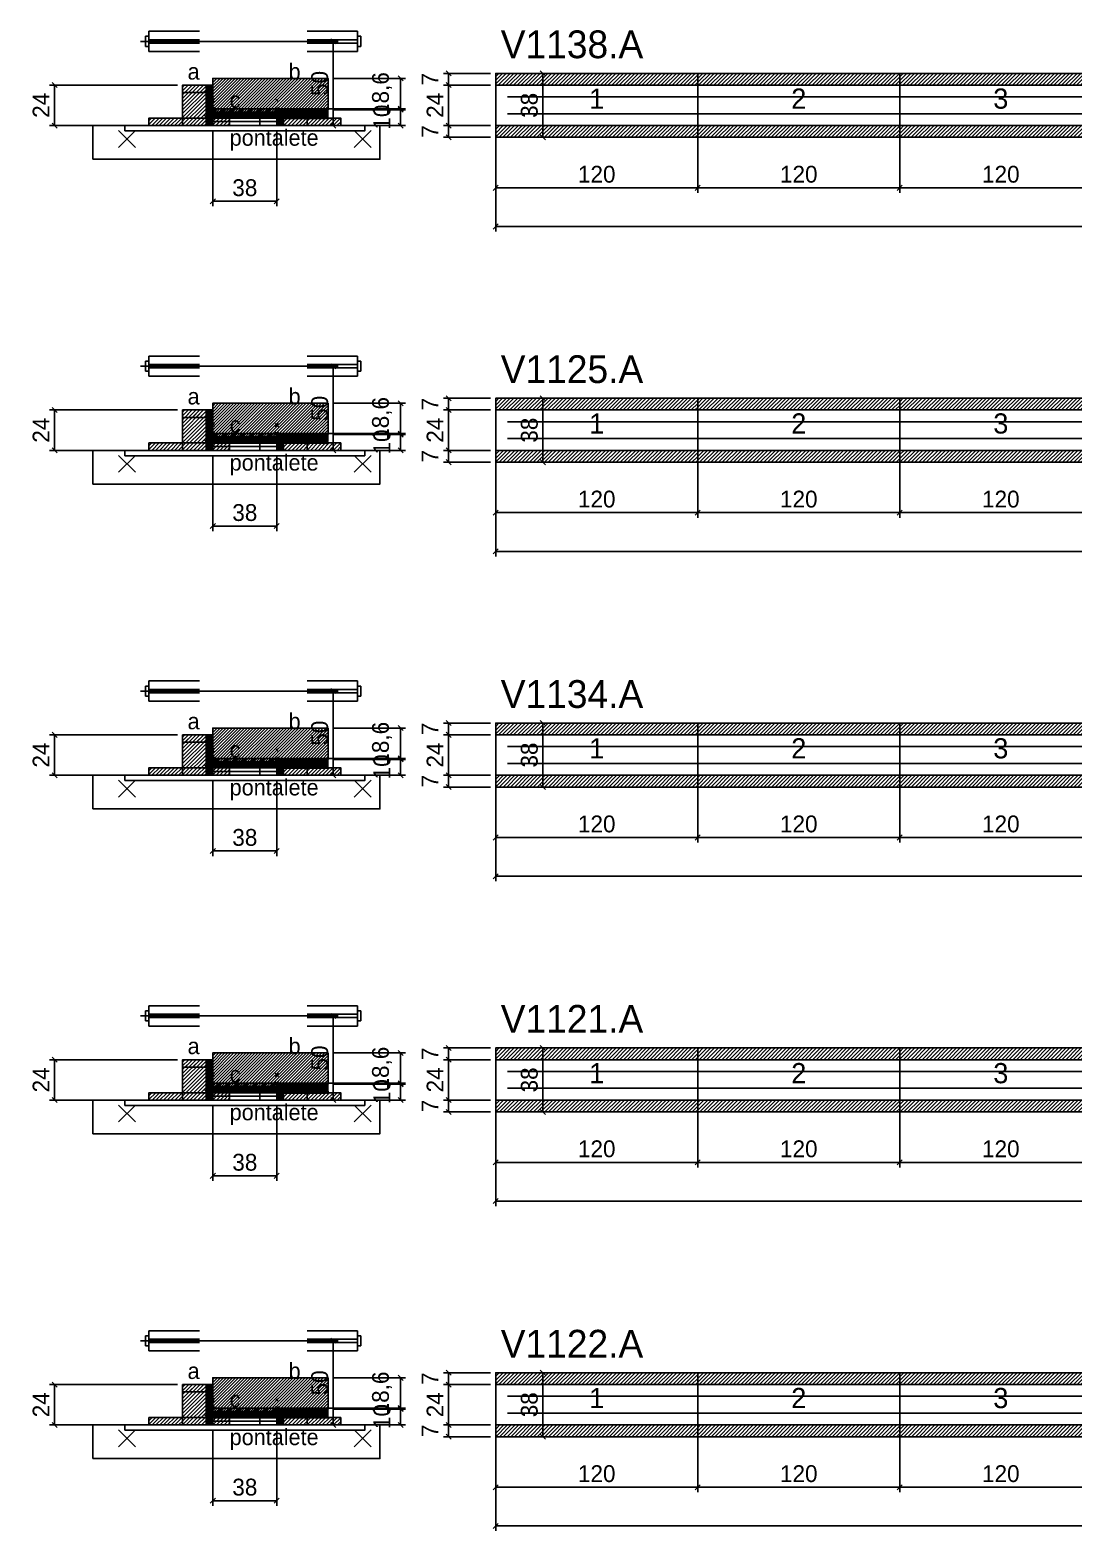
# Model space of a CAD drawing. Extents: x -10500 to 3070, y -11667 to 1250.
# Drawn here: x -69 to 551, y -2789 to -1897 of the extents above; entities that cross this region are included whole.
import ezdxf
from ezdxf.enums import TextEntityAlignment as Align

# ---------------------------------------------------------------- set-up
doc = ezdxf.new("R2010")
doc.units = 0
for name, color, linetype in [('5', 5, 'Continuous'), ('barrote', 126, 'Continuous'), ('CONCRETO', 251, 'Continuous'), ('COTA', 241, 'Continuous'), ('detalhes', 7, 'Continuous'), ('ESTRUTURACAO', 7, 'Continuous'), ('Hachura', 251, 'Continuous'), ('Madeira', 126, 'Continuous'), ('NOMENCLATURA', 7, 'Continuous'), ('Painéis', 200, 'Continuous'), ('presilha', 224, 'Continuous'), ('SARR_2.2x7', 40, 'Continuous'), ('SCO-___-LAJ', 224, 'Continuous'), ('TENSOR', 224, 'Continuous')]:
    doc.layers.add(name, color=color, linetype=linetype)
doc.dimstyles.new('PAINEL', dxfattribs={"dimtxt": 10, "dimasz": 3, "dimexe": 3, "dimexo": 3, "dimgap": 3, "dimtad": 1, "dimblk": 'OBLIQUE', "dimblk1": 'OBLIQUE', "dimcen": 2.5, "dimclrd": 4, "dimclre": 4, "dimclrt": 240, "dimazin": 3, "dimtfac": 1, "dimtmove": 0, "dimatfit": 3})

# ---------------------------------------------------------------- blocks, each defined once
blk = doc.blocks.new('PAR_ESQ')
for p, q in [((-1, -1), (1, 1)), ((-1, 1), (1, -1))]:
    blk.add_line(p, q)
blk = doc.blocks.new('PAR_FUNDO_ESQ')
for p, q in [((-1, -1), (1, 1)), ((-1, 1), (1, -1))]:
    blk.add_line(p, q)
blk = doc.blocks.new('PAR_FUNDO_DIR')
for p, q in [((-1, -1), (1, 1)), ((-1, 1), (1, -1))]:
    blk.add_line(p, q)
blk = doc.blocks.new('par_int_esq')
for p, q in [((-1, -1), (1, 1)), ((-1, 1), (1, -1))]:
    blk.add_line(p, q)
blk = doc.blocks.new('par_int_dir')
for p, q in [((-1, -1), (1, 1)), ((-1, 1), (1, -1))]:
    blk.add_line(p, q)
blk = doc.blocks.new('_OBLIQUE')
at = {"color": 0, "linetype": 'BYBLOCK'}
blk.add_line((-0.5, -0.5), (0.5, 0.5), dxfattribs=at)

msp = doc.modelspace()

# ---------------------------------------------------------------- hatches: boundary and pattern name
at = {"layer": 'COTA'}
h = msp.add_hatch(dxfattribs=at)
h.set_pattern_fill('ANSI31', scale=0.4)
h.paths.add_polyline_path([(40, -1946), (40, -1926), (108.5, -1926), (108.5, -1944.6), (78, -1944.6), (78, -1946)])
h = msp.add_hatch(dxfattribs=at)
h.set_pattern_fill('ANSI31', scale=0.5)
h.paths.add_polyline_path([(208, -1930), (328, -1930), (328, -1923), (208, -1923)])
h = msp.add_hatch(dxfattribs=at)
h.set_pattern_fill('ANSI31', scale=0.5)
h.paths.add_polyline_path([(328, -1930), (448, -1930), (448, -1923), (328, -1923)])
h = msp.add_hatch(dxfattribs=at)
h.set_pattern_fill('ANSI31', scale=0.5)
h.paths.add_polyline_path([(448, -1930), (568, -1930), (568, -1923), (448, -1923)])
h = msp.add_hatch(dxfattribs=at)
h.set_pattern_fill('ANSI31', scale=0.5)
h.paths.add_polyline_path([(208, -1961), (328, -1961), (328, -1954), (208, -1954)])
h = msp.add_hatch(dxfattribs=at)
h.set_pattern_fill('ANSI31', scale=0.5)
h.paths.add_polyline_path([(328, -1961), (448, -1961), (448, -1954), (328, -1954)])
h = msp.add_hatch(dxfattribs=at)
h.set_pattern_fill('ANSI31', scale=0.5)
h.paths.add_polyline_path([(448, -1961), (568, -1961), (568, -1954), (448, -1954)])
h = msp.add_hatch(dxfattribs=at)
h.set_pattern_fill('ANSI31', scale=0.4)
h.paths.add_polyline_path([(40, -2139), (40, -2119), (108.5, -2119), (108.5, -2137.6), (78, -2137.6), (78, -2139)])
h = msp.add_hatch(dxfattribs=at)
h.set_pattern_fill('ANSI31', scale=0.5)
h.paths.add_polyline_path([(208, -2123), (328, -2123), (328, -2116), (208, -2116)])
h = msp.add_hatch(dxfattribs=at)
h.set_pattern_fill('ANSI31', scale=0.5)
h.paths.add_polyline_path([(328, -2123), (448, -2123), (448, -2116), (328, -2116)])
h = msp.add_hatch(dxfattribs=at)
h.set_pattern_fill('ANSI31', scale=0.5)
h.paths.add_polyline_path([(448, -2123), (568, -2123), (568, -2116), (448, -2116)])
h = msp.add_hatch(dxfattribs=at)
h.set_pattern_fill('ANSI31', scale=0.5)
h.paths.add_polyline_path([(208, -2154), (328, -2154), (328, -2147), (208, -2147)])
h = msp.add_hatch(dxfattribs=at)
h.set_pattern_fill('ANSI31', scale=0.5)
h.paths.add_polyline_path([(328, -2154), (448, -2154), (448, -2147), (328, -2147)])
h = msp.add_hatch(dxfattribs=at)
h.set_pattern_fill('ANSI31', scale=0.5)
h.paths.add_polyline_path([(448, -2154), (568, -2154), (568, -2147), (448, -2147)])
h = msp.add_hatch(dxfattribs=at)
h.set_pattern_fill('ANSI31', scale=0.5)
h.paths.add_polyline_path([(208, -2316), (328, -2316), (328, -2309), (208, -2309)])
h = msp.add_hatch(dxfattribs=at)
h.set_pattern_fill('ANSI31', scale=0.5)
h.paths.add_polyline_path([(328, -2316), (448, -2316), (448, -2309), (328, -2309)])
h = msp.add_hatch(dxfattribs=at)
h.set_pattern_fill('ANSI31', scale=0.5)
h.paths.add_polyline_path([(448, -2316), (568, -2316), (568, -2309), (448, -2309)])
h = msp.add_hatch(dxfattribs=at)
h.set_pattern_fill('ANSI31', scale=0.4)
h.paths.add_polyline_path([(40, -2332), (40, -2312), (108.5, -2312), (108.5, -2330.6), (78, -2330.6), (78, -2332)])
h = msp.add_hatch(dxfattribs=at)
h.set_pattern_fill('ANSI31', scale=0.5)
h.paths.add_polyline_path([(208, -2347), (328, -2347), (328, -2340), (208, -2340)])
h = msp.add_hatch(dxfattribs=at)
h.set_pattern_fill('ANSI31', scale=0.5)
h.paths.add_polyline_path([(328, -2347), (448, -2347), (448, -2340), (328, -2340)])
h = msp.add_hatch(dxfattribs=at)
h.set_pattern_fill('ANSI31', scale=0.5)
h.paths.add_polyline_path([(448, -2347), (568, -2347), (568, -2340), (448, -2340)])
h = msp.add_hatch(dxfattribs=at)
h.set_pattern_fill('ANSI31', scale=0.4)
h.paths.add_polyline_path([(40, -2525), (40, -2505), (108.5, -2505), (108.5, -2523.6), (78, -2523.6), (78, -2525)])
h = msp.add_hatch(dxfattribs=at)
h.set_pattern_fill('ANSI31', scale=0.5)
h.paths.add_polyline_path([(208, -2509), (328, -2509), (328, -2502), (208, -2502)])
h = msp.add_hatch(dxfattribs=at)
h.set_pattern_fill('ANSI31', scale=0.5)
h.paths.add_polyline_path([(328, -2509), (448, -2509), (448, -2502), (328, -2502)])
h = msp.add_hatch(dxfattribs=at)
h.set_pattern_fill('ANSI31', scale=0.5)
h.paths.add_polyline_path([(448, -2509), (568, -2509), (568, -2502), (448, -2502)])
h = msp.add_hatch(dxfattribs=at)
h.set_pattern_fill('ANSI31', scale=0.5)
h.paths.add_polyline_path([(208, -2540), (328, -2540), (328, -2533), (208, -2533)])
h = msp.add_hatch(dxfattribs=at)
h.set_pattern_fill('ANSI31', scale=0.5)
h.paths.add_polyline_path([(328, -2540), (448, -2540), (448, -2533), (328, -2533)])
h = msp.add_hatch(dxfattribs=at)
h.set_pattern_fill('ANSI31', scale=0.5)
h.paths.add_polyline_path([(448, -2540), (568, -2540), (568, -2533), (448, -2533)])
h = msp.add_hatch(dxfattribs=at)
h.set_pattern_fill('ANSI31', scale=0.4)
h.paths.add_polyline_path([(40, -2718), (40, -2698), (108.5, -2698), (108.5, -2716.6), (78, -2716.6), (78, -2718)])
h = msp.add_hatch(dxfattribs=at)
h.set_pattern_fill('ANSI31', scale=0.5)
h.paths.add_polyline_path([(208, -2702), (328, -2702), (328, -2695), (208, -2695)])
h = msp.add_hatch(dxfattribs=at)
h.set_pattern_fill('ANSI31', scale=0.5)
h.paths.add_polyline_path([(328, -2702), (448, -2702), (448, -2695), (328, -2695)])
h = msp.add_hatch(dxfattribs=at)
h.set_pattern_fill('ANSI31', scale=0.5)
h.paths.add_polyline_path([(448, -2702), (568, -2702), (568, -2695), (448, -2695)])
h = msp.add_hatch(dxfattribs=at)
h.set_pattern_fill('ANSI31', scale=0.5)
h.paths.add_polyline_path([(208, -2733), (328, -2733), (328, -2726), (208, -2726)])
h = msp.add_hatch(dxfattribs=at)
h.set_pattern_fill('ANSI31', scale=0.5)
h.paths.add_polyline_path([(328, -2733), (448, -2733), (448, -2726), (328, -2726)])
h = msp.add_hatch(dxfattribs=at)
h.set_pattern_fill('ANSI31', scale=0.5)
h.paths.add_polyline_path([(448, -2733), (568, -2733), (568, -2726), (448, -2726)])
at = {"layer": 'Hachura'}
h = msp.add_hatch(dxfattribs=at)
h.set_pattern_fill('ANSI31', scale=0.5)
h.paths.add_polyline_path([(22, -1954), (36, -1954), (36, -1930), (22, -1930)])
h = msp.add_hatch(dxfattribs=at)
h.set_pattern_fill('ANSI31', scale=0.5)
h.paths.add_polyline_path([(22, -1934.4), (36, -1934.4), (36, -1930), (22, -1930)])
h = msp.add_hatch(dxfattribs=at)
h.set_pattern_fill('SOLID')
h.paths.add_polyline_path([(36, -1954), (40, -1954), (40, -1930), (36, -1930)])
h = msp.add_hatch(dxfattribs=at)
h.set_pattern_fill('SOLID')
h.paths.add_polyline_path([(78, -1954), (82, -1954), (82, -1944), (78, -1944)])
h = msp.add_hatch(dxfattribs=at)
h.set_pattern_fill('SOLID')
h.paths.add_polyline_path([(78, -1944), (108.5, -1944), (108.5, -1950), (78, -1950)])
h = msp.add_hatch(dxfattribs=at)
h.set_pattern_fill('ANSI31', scale=0.5)
h.paths.add_polyline_path([(82, -1954), (96, -1954), (96, -1944), (82, -1944)])
h = msp.add_hatch(dxfattribs=at)
h.set_pattern_fill('ANSI31', scale=0.5)
h.paths.add_polyline_path([(82, -1948.4), (96, -1948.4), (96, -1944), (82, -1944)])
h = msp.add_hatch(dxfattribs=at)
h.set_pattern_fill('ANSI31', scale=0.5)
h.paths.add_polyline_path([(2, -1954), (22, -1954), (22, -1949.6), (2, -1949.6)])
h = msp.add_hatch(dxfattribs=at)
h.set_pattern_fill('SOLID')
h.paths.add_polyline_path([(40, -1949.6), (78, -1949.6), (78, -1946), (40, -1946)])
h = msp.add_hatch(dxfattribs=at)
h.set_pattern_fill('ANSI31', scale=0.5)
h.paths.add_polyline_path([(40, -1954), (50, -1954), (50, -1949.6), (40, -1949.6)])
h = msp.add_hatch(dxfattribs=at)
h.set_pattern_fill('ANSI31', scale=0.5)
h.paths.add_polyline_path([(96, -1954), (116, -1954), (116, -1949.6), (96, -1949.6)])
h = msp.add_hatch(dxfattribs=at)
h.set_pattern_fill('ANSI31', scale=0.5)
h.paths.add_polyline_path([(22, -2147), (36, -2147), (36, -2123), (22, -2123)])
h = msp.add_hatch(dxfattribs=at)
h.set_pattern_fill('ANSI31', scale=0.5)
h.paths.add_polyline_path([(22, -2127.4), (36, -2127.4), (36, -2123), (22, -2123)])
h = msp.add_hatch(dxfattribs=at)
h.set_pattern_fill('SOLID')
h.paths.add_polyline_path([(36, -2147), (40, -2147), (40, -2123), (36, -2123)])
h = msp.add_hatch(dxfattribs=at)
h.set_pattern_fill('SOLID')
h.paths.add_polyline_path([(40, -2142.6), (78, -2142.6), (78, -2139), (40, -2139)])
h = msp.add_hatch(dxfattribs=at)
h.set_pattern_fill('SOLID')
h.paths.add_polyline_path([(78, -2147), (82, -2147), (82, -2137), (78, -2137)])
h = msp.add_hatch(dxfattribs=at)
h.set_pattern_fill('SOLID')
h.paths.add_polyline_path([(78, -2137), (108.5, -2137), (108.5, -2143), (78, -2143)])
h = msp.add_hatch(dxfattribs=at)
h.set_pattern_fill('ANSI31', scale=0.5)
h.paths.add_polyline_path([(82, -2147), (96, -2147), (96, -2137), (82, -2137)])
h = msp.add_hatch(dxfattribs=at)
h.set_pattern_fill('ANSI31', scale=0.5)
h.paths.add_polyline_path([(82, -2141.4), (96, -2141.4), (96, -2137), (82, -2137)])
h = msp.add_hatch(dxfattribs=at)
h.set_pattern_fill('ANSI31', scale=0.5)
h.paths.add_polyline_path([(2, -2147), (22, -2147), (22, -2142.6), (2, -2142.6)])
h = msp.add_hatch(dxfattribs=at)
h.set_pattern_fill('ANSI31', scale=0.5)
h.paths.add_polyline_path([(40, -2147), (50, -2147), (50, -2142.6), (40, -2142.6)])
h = msp.add_hatch(dxfattribs=at)
h.set_pattern_fill('ANSI31', scale=0.5)
h.paths.add_polyline_path([(96, -2147), (116, -2147), (116, -2142.6), (96, -2142.6)])
h = msp.add_hatch(dxfattribs=at)
h.set_pattern_fill('ANSI31', scale=0.5)
h.paths.add_polyline_path([(22, -2340), (36, -2340), (36, -2316), (22, -2316)])
h = msp.add_hatch(dxfattribs=at)
h.set_pattern_fill('ANSI31', scale=0.5)
h.paths.add_polyline_path([(22, -2320.4), (36, -2320.4), (36, -2316), (22, -2316)])
h = msp.add_hatch(dxfattribs=at)
h.set_pattern_fill('SOLID')
h.paths.add_polyline_path([(36, -2340), (40, -2340), (40, -2316), (36, -2316)])
h = msp.add_hatch(dxfattribs=at)
h.set_pattern_fill('ANSI31', scale=0.5)
h.paths.add_polyline_path([(2, -2340), (22, -2340), (22, -2335.6), (2, -2335.6)])
h = msp.add_hatch(dxfattribs=at)
h.set_pattern_fill('SOLID')
h.paths.add_polyline_path([(40, -2335.6), (78, -2335.6), (78, -2332), (40, -2332)])
h = msp.add_hatch(dxfattribs=at)
h.set_pattern_fill('ANSI31', scale=0.5)
h.paths.add_polyline_path([(40, -2340), (50, -2340), (50, -2335.6), (40, -2335.6)])
h = msp.add_hatch(dxfattribs=at)
h.set_pattern_fill('SOLID')
h.paths.add_polyline_path([(78, -2340), (82, -2340), (82, -2330), (78, -2330)])
h = msp.add_hatch(dxfattribs=at)
h.set_pattern_fill('SOLID')
h.paths.add_polyline_path([(78, -2330), (108.5, -2330), (108.5, -2336), (78, -2336)])
h = msp.add_hatch(dxfattribs=at)
h.set_pattern_fill('ANSI31', scale=0.5)
h.paths.add_polyline_path([(82, -2340), (96, -2340), (96, -2330), (82, -2330)])
h = msp.add_hatch(dxfattribs=at)
h.set_pattern_fill('ANSI31', scale=0.5)
h.paths.add_polyline_path([(82, -2334.4), (96, -2334.4), (96, -2330), (82, -2330)])
h = msp.add_hatch(dxfattribs=at)
h.set_pattern_fill('ANSI31', scale=0.5)
h.paths.add_polyline_path([(96, -2340), (116, -2340), (116, -2335.6), (96, -2335.6)])
h = msp.add_hatch(dxfattribs=at)
h.set_pattern_fill('ANSI31', scale=0.5)
h.paths.add_polyline_path([(22, -2533), (36, -2533), (36, -2509), (22, -2509)])
h = msp.add_hatch(dxfattribs=at)
h.set_pattern_fill('ANSI31', scale=0.5)
h.paths.add_polyline_path([(22, -2513.4), (36, -2513.4), (36, -2509), (22, -2509)])
h = msp.add_hatch(dxfattribs=at)
h.set_pattern_fill('SOLID')
h.paths.add_polyline_path([(36, -2533), (40, -2533), (40, -2509), (36, -2509)])
h = msp.add_hatch(dxfattribs=at)
h.set_pattern_fill('SOLID')
h.paths.add_polyline_path([(78, -2533), (82, -2533), (82, -2523), (78, -2523)])
h = msp.add_hatch(dxfattribs=at)
h.set_pattern_fill('SOLID')
h.paths.add_polyline_path([(78, -2523), (108.5, -2523), (108.5, -2529), (78, -2529)])
h = msp.add_hatch(dxfattribs=at)
h.set_pattern_fill('ANSI31', scale=0.5)
h.paths.add_polyline_path([(82, -2533), (96, -2533), (96, -2523), (82, -2523)])
h = msp.add_hatch(dxfattribs=at)
h.set_pattern_fill('ANSI31', scale=0.5)
h.paths.add_polyline_path([(82, -2527.4), (96, -2527.4), (96, -2523), (82, -2523)])
h = msp.add_hatch(dxfattribs=at)
h.set_pattern_fill('ANSI31', scale=0.5)
h.paths.add_polyline_path([(2, -2533), (22, -2533), (22, -2528.6), (2, -2528.6)])
h = msp.add_hatch(dxfattribs=at)
h.set_pattern_fill('SOLID')
h.paths.add_polyline_path([(40, -2528.6), (78, -2528.6), (78, -2525), (40, -2525)])
h = msp.add_hatch(dxfattribs=at)
h.set_pattern_fill('ANSI31', scale=0.5)
h.paths.add_polyline_path([(40, -2533), (50, -2533), (50, -2528.6), (40, -2528.6)])
h = msp.add_hatch(dxfattribs=at)
h.set_pattern_fill('ANSI31', scale=0.5)
h.paths.add_polyline_path([(96, -2533), (116, -2533), (116, -2528.6), (96, -2528.6)])
h = msp.add_hatch(dxfattribs=at)
h.set_pattern_fill('ANSI31', scale=0.5)
h.paths.add_polyline_path([(22, -2726), (36, -2726), (36, -2702), (22, -2702)])
h = msp.add_hatch(dxfattribs=at)
h.set_pattern_fill('ANSI31', scale=0.5)
h.paths.add_polyline_path([(22, -2706.4), (36, -2706.4), (36, -2702), (22, -2702)])
h = msp.add_hatch(dxfattribs=at)
h.set_pattern_fill('SOLID')
h.paths.add_polyline_path([(36, -2726), (40, -2726), (40, -2702), (36, -2702)])
h = msp.add_hatch(dxfattribs=at)
h.set_pattern_fill('SOLID')
h.paths.add_polyline_path([(40, -2721.6), (78, -2721.6), (78, -2718), (40, -2718)])
h = msp.add_hatch(dxfattribs=at)
h.set_pattern_fill('SOLID')
h.paths.add_polyline_path([(78, -2726), (82, -2726), (82, -2716), (78, -2716)])
h = msp.add_hatch(dxfattribs=at)
h.set_pattern_fill('SOLID')
h.paths.add_polyline_path([(78, -2716), (108.5, -2716), (108.5, -2722), (78, -2722)])
h = msp.add_hatch(dxfattribs=at)
h.set_pattern_fill('ANSI31', scale=0.5)
h.paths.add_polyline_path([(82, -2726), (96, -2726), (96, -2716), (82, -2716)])
h = msp.add_hatch(dxfattribs=at)
h.set_pattern_fill('ANSI31', scale=0.5)
h.paths.add_polyline_path([(82, -2720.4), (96, -2720.4), (96, -2716), (82, -2716)])
h = msp.add_hatch(dxfattribs=at)
h.set_pattern_fill('ANSI31', scale=0.5)
h.paths.add_polyline_path([(2, -2726), (22, -2726), (22, -2721.6), (2, -2721.6)])
h = msp.add_hatch(dxfattribs=at)
h.set_pattern_fill('ANSI31', scale=0.5)
h.paths.add_polyline_path([(40, -2726), (50, -2726), (50, -2721.6), (40, -2721.6)])
h = msp.add_hatch(dxfattribs=at)
h.set_pattern_fill('ANSI31', scale=0.5)
h.paths.add_polyline_path([(96, -2726), (116, -2726), (116, -2721.6), (96, -2721.6)])
at = {"layer": 'HACHURACONCRETO'}
h = msp.add_hatch(dxfattribs=at)
h.set_pattern_fill('ANSI31', scale=0.3)
h.paths.add_polyline_path([(40, -1949.6), (78, -1949.6), (78, -1944), (40, -1944)])
h = msp.add_hatch(dxfattribs=at)
h.set_pattern_fill('ANSI31', scale=0.3)
h.paths.add_polyline_path([(40, -2142.6), (78, -2142.6), (78, -2137), (40, -2137)])
h = msp.add_hatch(dxfattribs=at)
h.set_pattern_fill('ANSI31', scale=0.3)
h.paths.add_polyline_path([(40, -2335.6), (78, -2335.6), (78, -2330), (40, -2330)])
h = msp.add_hatch(dxfattribs=at)
h.set_pattern_fill('ANSI31', scale=0.3)
h.paths.add_polyline_path([(40, -2528.6), (78, -2528.6), (78, -2523), (40, -2523)])
h = msp.add_hatch(dxfattribs=at)
h.set_pattern_fill('ANSI31', scale=0.3)
h.paths.add_polyline_path([(40, -2721.6), (78, -2721.6), (78, -2716), (40, -2716)])

# ---------------------------------------------------------------- linework, layer by layer
for p, q in [((2, -1898), (32, -1898)), ((2, -1898), (2, -1910)), ((96, -1898), (126, -1898)), ((126, -1898), (126, -1910)), ((0, -1901), (0, -1907)), ((2, -1901), (0, -1901)), ((2, -1907), (0, -1907)), ((2, -1903), (32, -1903)), ((2, -1905), (32, -1905)), ((96, -1903), (126, -1903)), ((96, -1905), (126, -1905)), ((126, -1901), (128, -1901)), ((126, -1907), (128, -1907)), ((128, -1901), (128, -1907)), ((2, -1910), (32, -1910)), ((96, -1910), (126, -1910)), ((0, -2094), (0, -2100)), ((2, -2094), (0, -2094)), ((2, -2091), (32, -2091)), ((2, -2091), (2, -2103)), ((96, -2091), (126, -2091)), ((126, -2091), (126, -2103)), ((126, -2094), (128, -2094)), ((128, -2094), (128, -2100)), ((2, -2100), (0, -2100)), ((2, -2096), (32, -2096)), ((2, -2098), (32, -2098)), ((2, -2103), (32, -2103)), ((96, -2096), (126, -2096)), ((96, -2098), (126, -2098)), ((96, -2103), (126, -2103)), ((126, -2100), (128, -2100)), ((0, -2287), (0, -2293)), ((2, -2287), (0, -2287)), ((2, -2284), (32, -2284)), ((2, -2284), (2, -2296)), ((2, -2289), (32, -2289)), ((2, -2291), (32, -2291)), ((96, -2284), (126, -2284)), ((96, -2289), (126, -2289)), ((96, -2291), (126, -2291)), ((126, -2284), (126, -2296)), ((126, -2287), (128, -2287)), ((128, -2287), (128, -2293)), ((2, -2293), (0, -2293)), ((2, -2296), (32, -2296)), ((96, -2296), (126, -2296)), ((126, -2293), (128, -2293)), ((2, -2477), (32, -2477)), ((2, -2477), (2, -2489)), ((96, -2477), (126, -2477)), ((126, -2477), (126, -2489)), ((0, -2480), (0, -2486)), ((2, -2480), (0, -2480)), ((2, -2486), (0, -2486)), ((2, -2482), (32, -2482)), ((2, -2484), (32, -2484)), ((96, -2482), (126, -2482)), ((96, -2484), (126, -2484)), ((126, -2480), (128, -2480)), ((126, -2486), (128, -2486)), ((128, -2480), (128, -2486)), ((2, -2489), (32, -2489)), ((96, -2489), (126, -2489)), ((0, -2673), (0, -2679)), ((2, -2673), (0, -2673)), ((2, -2670), (32, -2670)), ((2, -2670), (2, -2682)), ((2, -2675), (32, -2675)), ((96, -2670), (126, -2670)), ((96, -2675), (126, -2675)), ((126, -2670), (126, -2682)), ((126, -2673), (128, -2673)), ((128, -2673), (128, -2679)), ((2, -2679), (0, -2679)), ((2, -2677), (32, -2677)), ((2, -2682), (32, -2682)), ((96, -2677), (126, -2677)), ((96, -2682), (126, -2682)), ((126, -2679), (128, -2679))]:
    msp.add_line(p, q)
at = {"layer": 'BARRA_ANCORAGEM'}
for p, q in [((40, -1946.3), (78, -1946.3)), ((40, -1948.3), (40, -1946.3)), ((40, -1948.3), (78, -1948.3)), ((40, -1949.7), (78, -1949.7)), ((40, -1951.7), (40, -1949.7)), ((40, -1951.7), (78, -1951.7)), ((78, -1948.3), (78, -1946.3)), ((78, -1951.7), (78, -1949.7)), ((40, -2139.3), (78, -2139.3)), ((40, -2141.3), (40, -2139.3)), ((78, -2141.3), (78, -2139.3)), ((40, -2141.3), (78, -2141.3)), ((40, -2142.7), (78, -2142.7)), ((40, -2144.7), (40, -2142.7)), ((40, -2144.7), (78, -2144.7)), ((78, -2144.7), (78, -2142.7)), ((40, -2332.3), (78, -2332.3)), ((40, -2334.3), (40, -2332.3)), ((40, -2334.3), (78, -2334.3)), ((40, -2335.7), (78, -2335.7)), ((40, -2337.7), (40, -2335.7)), ((78, -2334.3), (78, -2332.3)), ((78, -2337.7), (78, -2335.7)), ((40, -2337.7), (78, -2337.7)), ((40, -2525.3), (78, -2525.3)), ((40, -2527.3), (40, -2525.3)), ((40, -2527.3), (78, -2527.3)), ((40, -2528.7), (78, -2528.7)), ((40, -2530.7), (40, -2528.7)), ((40, -2530.7), (78, -2530.7)), ((78, -2527.3), (78, -2525.3)), ((78, -2530.7), (78, -2528.7)), ((40, -2718.3), (78, -2718.3)), ((40, -2720.3), (40, -2718.3)), ((78, -2720.3), (78, -2718.3)), ((40, -2720.3), (78, -2720.3)), ((40, -2721.7), (78, -2721.7)), ((40, -2723.7), (40, -2721.7)), ((40, -2723.7), (78, -2723.7)), ((78, -2723.7), (78, -2721.7))]:
    msp.add_line(p, q, dxfattribs=at)
at = {"layer": 'barrote'}
for points in [[(-31.25, -1974), (139.25, -1974), (139.25, -1954), (-31.25, -1954)], [(-31.25, -2167), (139.25, -2167), (139.25, -2147), (-31.25, -2147)], [(-31.25, -2360), (139.25, -2360), (139.25, -2340), (-31.25, -2340)], [(-31.25, -2553), (139.25, -2553), (139.25, -2533), (-31.25, -2533)], [(-31.25, -2746), (139.25, -2746), (139.25, -2726), (-31.25, -2726)]]:
    msp.add_lwpolyline(points, close=True, dxfattribs=at)
at = {"layer": 'CONCRETO'}
for points in [[(40, -1946), (40, -1926), (108.5, -1926), (108.5, -1944.6), (78, -1944.6), (78, -1946)], [(40, -2139), (40, -2119), (108.5, -2119), (108.5, -2137.6), (78, -2137.6), (78, -2139)], [(40, -2332), (40, -2312), (108.5, -2312), (108.5, -2330.6), (78, -2330.6), (78, -2332)], [(40, -2525), (40, -2505), (108.5, -2505), (108.5, -2523.6), (78, -2523.6), (78, -2525)], [(40, -2718), (40, -2698), (108.5, -2698), (108.5, -2716.6), (78, -2716.6), (78, -2718)]]:
    msp.add_lwpolyline(points, close=True, dxfattribs=at)
at = {"layer": 'HACHURACONCRETO'}
for points in [[(40, -1949.6), (78, -1949.6), (78, -1944), (40, -1944)], [(40, -2142.6), (78, -2142.6), (78, -2137), (40, -2137)], [(40, -2335.6), (78, -2335.6), (78, -2330), (40, -2330)], [(40, -2528.6), (78, -2528.6), (78, -2523), (40, -2523)], [(40, -2721.6), (78, -2721.6), (78, -2716), (40, -2716)]]:
    msp.add_lwpolyline(points, close=True, dxfattribs=at)
at = {"layer": 'Madeira'}
for points in [[(22, -1954), (36, -1954), (36, -1930), (22, -1930)], [(22, -1934.4), (36, -1934.4), (36, -1930), (22, -1930)], [(82, -1954), (96, -1954), (96, -1944), (82, -1944)], [(82, -1948.4), (96, -1948.4), (96, -1944), (82, -1944)], [(2, -1954), (22, -1954), (22, -1949.6), (2, -1949.6)], [(22, -1954), (36, -1954), (36, -1949.6), (22, -1949.6)], [(40, -1954), (50, -1954), (50, -1949.6), (40, -1949.6)], [(68, -1954), (78, -1954), (78, -1949.6), (68, -1949.6)], [(96, -1954), (116, -1954), (116, -1949.6), (96, -1949.6)], [(22, -2147), (36, -2147), (36, -2123), (22, -2123)], [(22, -2127.4), (36, -2127.4), (36, -2123), (22, -2123)], [(82, -2147), (96, -2147), (96, -2137), (82, -2137)], [(82, -2141.4), (96, -2141.4), (96, -2137), (82, -2137)], [(2, -2147), (22, -2147), (22, -2142.6), (2, -2142.6)], [(22, -2147), (36, -2147), (36, -2142.6), (22, -2142.6)], [(40, -2147), (50, -2147), (50, -2142.6), (40, -2142.6)], [(68, -2147), (78, -2147), (78, -2142.6), (68, -2142.6)], [(96, -2147), (116, -2147), (116, -2142.6), (96, -2142.6)], [(22, -2340), (36, -2340), (36, -2316), (22, -2316)], [(22, -2320.4), (36, -2320.4), (36, -2316), (22, -2316)], [(2, -2340), (22, -2340), (22, -2335.6), (2, -2335.6)], [(22, -2340), (36, -2340), (36, -2335.6), (22, -2335.6)], [(40, -2340), (50, -2340), (50, -2335.6), (40, -2335.6)], [(68, -2340), (78, -2340), (78, -2335.6), (68, -2335.6)], [(82, -2340), (96, -2340), (96, -2330), (82, -2330)], [(82, -2334.4), (96, -2334.4), (96, -2330), (82, -2330)], [(96, -2340), (116, -2340), (116, -2335.6), (96, -2335.6)], [(22, -2533), (36, -2533), (36, -2509), (22, -2509)], [(22, -2513.4), (36, -2513.4), (36, -2509), (22, -2509)], [(82, -2533), (96, -2533), (96, -2523), (82, -2523)], [(82, -2527.4), (96, -2527.4), (96, -2523), (82, -2523)], [(2, -2533), (22, -2533), (22, -2528.6), (2, -2528.6)], [(22, -2533), (36, -2533), (36, -2528.6), (22, -2528.6)], [(40, -2533), (50, -2533), (50, -2528.6), (40, -2528.6)], [(68, -2533), (78, -2533), (78, -2528.6), (68, -2528.6)], [(96, -2533), (116, -2533), (116, -2528.6), (96, -2528.6)], [(22, -2726), (36, -2726), (36, -2702), (22, -2702)], [(22, -2706.4), (36, -2706.4), (36, -2702), (22, -2702)], [(82, -2726), (96, -2726), (96, -2716), (82, -2716)], [(82, -2720.4), (96, -2720.4), (96, -2716), (82, -2716)], [(2, -2726), (22, -2726), (22, -2721.6), (2, -2721.6)], [(22, -2726), (36, -2726), (36, -2721.6), (22, -2721.6)], [(40, -2726), (50, -2726), (50, -2721.6), (40, -2721.6)], [(68, -2726), (78, -2726), (78, -2721.6), (68, -2721.6)], [(96, -2726), (116, -2726), (116, -2721.6), (96, -2721.6)]]:
    msp.add_lwpolyline(points, close=True, dxfattribs=at)
at = {"layer": 'Painéis'}
for p, q in [((208, -1930), (328, -1930)), ((208, -1954), (208, -1930)), ((328, -1954), (328, -1930)), ((328, -1954), (328, -1930)), ((328, -1930), (448, -1930)), ((328, -1954), (328, -1930)), ((448, -1954), (448, -1930)), ((448, -1954), (448, -1930)), ((448, -1930), (568, -1930)), ((448, -1954), (448, -1930)), ((208, -1954), (328, -1954)), ((328, -1954), (448, -1954)), ((448, -1954), (568, -1954)), ((208, -2123), (328, -2123)), ((208, -2147), (208, -2123)), ((328, -2147), (328, -2123)), ((328, -2147), (328, -2123)), ((328, -2123), (448, -2123)), ((328, -2147), (328, -2123)), ((448, -2147), (448, -2123)), ((448, -2147), (448, -2123)), ((448, -2123), (568, -2123)), ((448, -2147), (448, -2123)), ((208, -2147), (328, -2147)), ((328, -2147), (448, -2147)), ((448, -2147), (568, -2147)), ((208, -2316), (328, -2316)), ((208, -2340), (208, -2316)), ((328, -2340), (328, -2316)), ((328, -2340), (328, -2316)), ((328, -2316), (448, -2316)), ((328, -2340), (328, -2316)), ((448, -2340), (448, -2316)), ((448, -2340), (448, -2316)), ((448, -2316), (568, -2316)), ((448, -2340), (448, -2316)), ((208, -2340), (328, -2340)), ((328, -2340), (448, -2340)), ((448, -2340), (568, -2340)), ((208, -2509), (328, -2509)), ((208, -2533), (208, -2509)), ((328, -2533), (328, -2509)), ((328, -2533), (328, -2509)), ((328, -2509), (448, -2509)), ((328, -2533), (328, -2509)), ((448, -2533), (448, -2509)), ((448, -2533), (448, -2509)), ((448, -2509), (568, -2509)), ((448, -2533), (448, -2509)), ((208, -2533), (328, -2533)), ((328, -2533), (448, -2533)), ((448, -2533), (568, -2533)), ((208, -2702), (328, -2702)), ((208, -2726), (208, -2702)), ((328, -2726), (328, -2702)), ((328, -2726), (328, -2702)), ((328, -2702), (448, -2702)), ((328, -2726), (328, -2702)), ((448, -2726), (448, -2702)), ((448, -2726), (448, -2702)), ((448, -2702), (568, -2702)), ((448, -2726), (448, -2702)), ((208, -2726), (328, -2726)), ((328, -2726), (448, -2726)), ((448, -2726), (568, -2726))]:
    msp.add_line(p, q, dxfattribs=at)
for points in [[(36, -1954), (40, -1954), (40, -1930), (36, -1930)], [(78, -1954), (82, -1954), (82, -1944), (78, -1944)], [(78, -1944), (108.5, -1944), (108.5, -1944.6), (78, -1944.6)], [(40, -1949.6), (78, -1949.6), (78, -1946), (40, -1946)], [(36, -2147), (40, -2147), (40, -2123), (36, -2123)], [(40, -2142.6), (78, -2142.6), (78, -2139), (40, -2139)], [(78, -2147), (82, -2147), (82, -2137), (78, -2137)], [(78, -2137), (108.5, -2137), (108.5, -2137.6), (78, -2137.6)], [(36, -2340), (40, -2340), (40, -2316), (36, -2316)], [(40, -2335.6), (78, -2335.6), (78, -2332), (40, -2332)], [(78, -2340), (82, -2340), (82, -2330), (78, -2330)], [(78, -2330), (108.5, -2330), (108.5, -2330.6), (78, -2330.6)], [(36, -2533), (40, -2533), (40, -2509), (36, -2509)], [(78, -2533), (82, -2533), (82, -2523), (78, -2523)], [(78, -2523), (108.5, -2523), (108.5, -2523.6), (78, -2523.6)], [(40, -2528.6), (78, -2528.6), (78, -2525), (40, -2525)], [(36, -2726), (40, -2726), (40, -2702), (36, -2702)], [(40, -2721.6), (78, -2721.6), (78, -2718), (40, -2718)], [(78, -2726), (82, -2726), (82, -2716), (78, -2716)], [(78, -2716), (108.5, -2716), (108.5, -2716.6), (78, -2716.6)]]:
    msp.add_lwpolyline(points, close=True, dxfattribs=at)
at = {"layer": 'presilha'}
for p, q in [((-16, -1967), (-6, -1957)), ((-16, -1957), (-6, -1967)), ((124, -1967), (134, -1957)), ((124, -1957), (134, -1967)), ((-16, -2160), (-6, -2150)), ((-16, -2150), (-6, -2160)), ((124, -2160), (134, -2150)), ((124, -2150), (134, -2160)), ((-16, -2353), (-6, -2343)), ((-16, -2343), (-6, -2353)), ((124, -2353), (134, -2343)), ((124, -2343), (134, -2353)), ((-16, -2546), (-6, -2536)), ((-16, -2536), (-6, -2546)), ((124, -2546), (134, -2536)), ((124, -2536), (134, -2546)), ((-16, -2739), (-6, -2729)), ((-16, -2729), (-6, -2739)), ((124, -2739), (134, -2729)), ((124, -2729), (134, -2739))]:
    msp.add_line(p, q, dxfattribs=at)
at = {"layer": 'SARR_2.2x7'}
for points in [[(215, -1937), (328, -1937)], [(215, -1937), (328, -1937)], [(328, -1937), (448, -1937)], [(328, -1937), (448, -1937)], [(448, -1937), (568, -1937)], [(448, -1937), (568, -1937)], [(215, -1947), (328, -1947)], [(215, -1947), (328, -1947)], [(328, -1947), (448, -1947)], [(328, -1947), (448, -1947)], [(448, -1947), (568, -1947)], [(448, -1947), (568, -1947)], [(215, -2130), (328, -2130)], [(215, -2130), (328, -2130)], [(328, -2130), (448, -2130)], [(328, -2130), (448, -2130)], [(448, -2130), (568, -2130)], [(448, -2130), (568, -2130)], [(215, -2140), (328, -2140)], [(215, -2140), (328, -2140)], [(328, -2140), (448, -2140)], [(328, -2140), (448, -2140)], [(448, -2140), (568, -2140)], [(448, -2140), (568, -2140)], [(215, -2323), (328, -2323)], [(215, -2323), (328, -2323)], [(328, -2323), (448, -2323)], [(328, -2323), (448, -2323)], [(448, -2323), (568, -2323)], [(448, -2323), (568, -2323)], [(215, -2333), (328, -2333)], [(215, -2333), (328, -2333)], [(328, -2333), (448, -2333)], [(328, -2333), (448, -2333)], [(448, -2333), (568, -2333)], [(448, -2333), (568, -2333)], [(215, -2516), (328, -2516)], [(215, -2516), (328, -2516)], [(328, -2516), (448, -2516)], [(328, -2516), (448, -2516)], [(448, -2516), (568, -2516)], [(448, -2516), (568, -2516)], [(215, -2526), (328, -2526)], [(215, -2526), (328, -2526)], [(328, -2526), (448, -2526)], [(328, -2526), (448, -2526)], [(448, -2526), (568, -2526)], [(448, -2526), (568, -2526)], [(215, -2709), (328, -2709)], [(215, -2709), (328, -2709)], [(328, -2709), (448, -2709)], [(328, -2709), (448, -2709)], [(448, -2709), (568, -2709)], [(448, -2709), (568, -2709)], [(215, -2719), (328, -2719)], [(215, -2719), (328, -2719)], [(328, -2719), (448, -2719)], [(328, -2719), (448, -2719)], [(448, -2719), (568, -2719)], [(448, -2719), (568, -2719)]]:
    msp.add_lwpolyline(points, dxfattribs=at)
at = {"layer": 'SARRAFO_2_2X7'}
for p, q in [((36, -1939.2), (36, -1934.8)), ((36, -1934.8), (40, -1934.8)), ((40, -1939.2), (40, -1934.8)), ((36, -1939.2), (40, -1939.2)), ((36, -1949.2), (36, -1944.8)), ((36, -1944.8), (40, -1944.8)), ((36, -1949.2), (40, -1949.2)), ((40, -1949.2), (40, -1944.8)), ((78, -1951.2), (78, -1946.8)), ((78, -1946.8), (82, -1946.8)), ((78, -1951.2), (82, -1951.2)), ((82, -1951.2), (82, -1946.8)), ((36, -2132.2), (36, -2127.8)), ((36, -2127.8), (40, -2127.8)), ((40, -2132.2), (40, -2127.8)), ((36, -2132.2), (40, -2132.2)), ((36, -2142.2), (36, -2137.8)), ((36, -2137.8), (40, -2137.8)), ((40, -2142.2), (40, -2137.8)), ((78, -2144.2), (78, -2139.8)), ((78, -2139.8), (82, -2139.8)), ((82, -2144.2), (82, -2139.8)), ((36, -2142.2), (40, -2142.2)), ((78, -2144.2), (82, -2144.2)), ((36, -2325.2), (36, -2320.8)), ((36, -2320.8), (40, -2320.8)), ((36, -2325.2), (40, -2325.2)), ((40, -2325.2), (40, -2320.8)), ((36, -2335.2), (36, -2330.8)), ((36, -2330.8), (40, -2330.8)), ((36, -2335.2), (40, -2335.2)), ((40, -2335.2), (40, -2330.8)), ((78, -2337.2), (78, -2332.8)), ((78, -2332.8), (82, -2332.8)), ((82, -2337.2), (82, -2332.8)), ((78, -2337.2), (82, -2337.2)), ((36, -2518.2), (36, -2513.8)), ((36, -2513.8), (40, -2513.8)), ((40, -2518.2), (40, -2513.8)), ((36, -2518.2), (40, -2518.2)), ((36, -2528.2), (36, -2523.8)), ((36, -2523.8), (40, -2523.8)), ((36, -2528.2), (40, -2528.2)), ((40, -2528.2), (40, -2523.8)), ((78, -2530.2), (78, -2525.8)), ((78, -2525.8), (82, -2525.8)), ((78, -2530.2), (82, -2530.2)), ((82, -2530.2), (82, -2525.8)), ((36, -2711.2), (36, -2706.8)), ((36, -2706.8), (40, -2706.8)), ((40, -2711.2), (40, -2706.8)), ((36, -2711.2), (40, -2711.2)), ((36, -2721.2), (36, -2716.8)), ((36, -2716.8), (40, -2716.8)), ((40, -2721.2), (40, -2716.8)), ((78, -2723.2), (78, -2718.8)), ((78, -2718.8), (82, -2718.8)), ((82, -2723.2), (82, -2718.8)), ((36, -2721.2), (40, -2721.2)), ((78, -2723.2), (82, -2723.2))]:
    msp.add_line(p, q, dxfattribs=at)
at = {"layer": 'SCO-___-LAJ'}
for points in [[(208, -1930), (328, -1930), (328, -1923), (208, -1923)], [(328, -1930), (448, -1930), (448, -1923), (328, -1923)], [(448, -1930), (568, -1930), (568, -1923), (448, -1923)], [(-12.25, -1957.2), (130.25, -1957.2), (130.25, -1954), (-12.25, -1954)], [(208, -1961), (328, -1961), (328, -1954), (208, -1954)], [(328, -1961), (448, -1961), (448, -1954), (328, -1954)], [(448, -1961), (568, -1961), (568, -1954), (448, -1954)], [(208, -2123), (328, -2123), (328, -2116), (208, -2116)], [(328, -2123), (448, -2123), (448, -2116), (328, -2116)], [(448, -2123), (568, -2123), (568, -2116), (448, -2116)], [(-12.25, -2150.2), (130.25, -2150.2), (130.25, -2147), (-12.25, -2147)], [(208, -2154), (328, -2154), (328, -2147), (208, -2147)], [(328, -2154), (448, -2154), (448, -2147), (328, -2147)], [(448, -2154), (568, -2154), (568, -2147), (448, -2147)], [(208, -2316), (328, -2316), (328, -2309), (208, -2309)], [(328, -2316), (448, -2316), (448, -2309), (328, -2309)], [(448, -2316), (568, -2316), (568, -2309), (448, -2309)], [(-12.25, -2343.2), (130.25, -2343.2), (130.25, -2340), (-12.25, -2340)], [(208, -2347), (328, -2347), (328, -2340), (208, -2340)], [(328, -2347), (448, -2347), (448, -2340), (328, -2340)], [(448, -2347), (568, -2347), (568, -2340), (448, -2340)], [(208, -2509), (328, -2509), (328, -2502), (208, -2502)], [(328, -2509), (448, -2509), (448, -2502), (328, -2502)], [(448, -2509), (568, -2509), (568, -2502), (448, -2502)], [(-12.25, -2536.2), (130.25, -2536.2), (130.25, -2533), (-12.25, -2533)], [(208, -2540), (328, -2540), (328, -2533), (208, -2533)], [(328, -2540), (448, -2540), (448, -2533), (328, -2533)], [(448, -2540), (568, -2540), (568, -2533), (448, -2533)], [(208, -2702), (328, -2702), (328, -2695), (208, -2695)], [(328, -2702), (448, -2702), (448, -2695), (328, -2695)], [(448, -2702), (568, -2702), (568, -2695), (448, -2695)], [(-12.25, -2729.2), (130.25, -2729.2), (130.25, -2726), (-12.25, -2726)], [(208, -2733), (328, -2733), (328, -2726), (208, -2726)], [(328, -2733), (448, -2733), (448, -2726), (328, -2726)], [(448, -2733), (568, -2733), (568, -2726), (448, -2726)]]:
    msp.add_lwpolyline(points, close=True, dxfattribs=at)
at = {"layer": 'TENSOR'}
for p, q in [((-3, -1904), (106.5, -1904)), ((-3, -2097), (106.5, -2097)), ((-3, -2290), (106.5, -2290)), ((-3, -2483), (106.5, -2483)), ((-3, -2676), (106.5, -2676))]:
    msp.add_line(p, q, dxfattribs=at)

# ---------------------------------------------------------------- block references
at = {"layer": 'Painéis'}
for name, p in [('par_int_esq', (40, -1939)), ('PAR_FUNDO_ESQ', (40, -1944)), ('par_int_dir', (78, -1939)), ('PAR_FUNDO_DIR', (78, -1944)), ('PAR_ESQ', (36, -1949)), ('par_int_esq', (40, -2132)), ('par_int_dir', (78, -2132)), ('PAR_FUNDO_ESQ', (40, -2137)), ('PAR_FUNDO_DIR', (78, -2137)), ('PAR_ESQ', (36, -2142)), ('par_int_esq', (40, -2325)), ('par_int_dir', (78, -2325)), ('PAR_ESQ', (36, -2335)), ('PAR_FUNDO_ESQ', (40, -2330)), ('PAR_FUNDO_DIR', (78, -2330)), ('par_int_esq', (40, -2518)), ('PAR_FUNDO_ESQ', (40, -2523)), ('par_int_dir', (78, -2518)), ('PAR_FUNDO_DIR', (78, -2523)), ('PAR_ESQ', (36, -2528)), ('par_int_esq', (40, -2711)), ('par_int_dir', (78, -2711)), ('PAR_FUNDO_ESQ', (40, -2716)), ('PAR_FUNDO_DIR', (78, -2716)), ('PAR_ESQ', (36, -2721))]:
    msp.add_blockref(name, p, dxfattribs=at)

# ---------------------------------------------------------------- texts
at = {"layer": '5'}
for s, p in [('1', (268, -1938)), ('2', (388, -1938)), ('3', (508, -1938)), ('1', (268, -2131)), ('2', (388, -2131)), ('3', (508, -2131)), ('1', (268, -2324)), ('2', (388, -2324)), ('3', (508, -2324)), ('1', (268, -2517)), ('2', (388, -2517)), ('3', (508, -2517)), ('1', (268, -2710)), ('2', (388, -2710)), ('3', (508, -2710))]:
    msp.add_text(s, height=12, dxfattribs=at).set_placement(p, align=Align.MIDDLE_CENTER)
at = {"layer": 'detalhes'}
for s, p in [('b', (85, -1926.7)), ('a', (25, -1926.7)), ('c', (50, -1943.5)), ('a', (25, -2119.7)), ('b', (85, -2119.7)), ('c', (50, -2136.5)), ('a', (25, -2312.7)), ('b', (85, -2312.7)), ('c', (50, -2329.5)), ('b', (85, -2505.7)), ('a', (25, -2505.7)), ('c', (50, -2522.5)), ('a', (25, -2698.7)), ('b', (85, -2698.7)), ('c', (50, -2715.5))]:
    msp.add_text(s, height=9.6, dxfattribs=at).set_placement(p)
at = {"layer": 'ESTRUTURACAO'}
for p in [(50, -1966), (50, -2159), (50, -2352), (50, -2545), (50, -2738)]:
    msp.add_text('pontalete', height=9.6, dxfattribs=at).set_placement(p)
at = {"layer": 'NOMENCLATURA'}
for s, p in [('V1138.A', (211, -1914)), ('V1125.A', (211, -2107)), ('V1134.A', (211, -2300)), ('V1121.A', (211, -2493)), ('V1122.A', (211, -2686))]:
    msp.add_text(s, height=16.5, dxfattribs=at).set_placement(p)

# ---------------------------------------------------------------- dimensions: what is measured, and where the dimension line sits
at = {"layer": 'COTA'}
for base, p1, p2 in [((111.5, -1954), (96, -1954), (96, -1904)), ((151.5, -1944.6), (108.5, -1944.6), (108.5, -1926)), ((180, -1930), (208, -1930), (208, -1923)), ((236, -1961), (208, -1961), (208, -1923)), ((-54, -1954), (2, -1954), (22, -1930)), ((180, -1954), (208, -1954), (208, -1930)), ((151.5, -1954), (96, -1954), (96, -1944)), ((180, -1961), (208, -1961), (208, -1954)), ((111.5, -2147), (96, -2147), (96, -2097)), ((-54, -2147), (2, -2147), (22, -2123)), ((151.5, -2137.6), (108.5, -2137.6), (108.5, -2119)), ((180, -2123), (208, -2123), (208, -2116)), ((180, -2147), (208, -2147), (208, -2123)), ((236, -2154), (208, -2154), (208, -2116)), ((151.5, -2147), (96, -2147), (96, -2137)), ((180, -2154), (208, -2154), (208, -2147)), ((111.5, -2340), (96, -2340), (96, -2290)), ((151.5, -2330.6), (108.5, -2330.6), (108.5, -2312)), ((180, -2316), (208, -2316), (208, -2309)), ((236, -2347), (208, -2347), (208, -2309)), ((-54, -2340), (2, -2340), (22, -2316)), ((180, -2340), (208, -2340), (208, -2316)), ((151.5, -2340), (96, -2340), (96, -2330)), ((180, -2347), (208, -2347), (208, -2340)), ((111.5, -2533), (96, -2533), (96, -2483)), ((151.5, -2523.6), (108.5, -2523.6), (108.5, -2505)), ((180, -2509), (208, -2509), (208, -2502)), ((236, -2540), (208, -2540), (208, -2502)), ((-54, -2533), (2, -2533), (22, -2509)), ((180, -2533), (208, -2533), (208, -2509)), ((151.5, -2533), (96, -2533), (96, -2523)), ((180, -2540), (208, -2540), (208, -2533)), ((111.5, -2726), (96, -2726), (96, -2676)), ((-54, -2726), (2, -2726), (22, -2702)), ((151.5, -2716.6), (108.5, -2716.6), (108.5, -2698)), ((180, -2702), (208, -2702), (208, -2695)), ((180, -2726), (208, -2726), (208, -2702)), ((236, -2733), (208, -2733), (208, -2695)), ((151.5, -2726), (96, -2726), (96, -2716)), ((180, -2733), (208, -2733), (208, -2726))]:
    msp.add_linear_dim(base=base, p1=p1, p2=p2, angle=90, dimstyle='PAINEL', dxfattribs=at).render()
for base, p1, p2 in [((40, -1999), (40, -1954), (78, -1954)), ((208, -1991), (208, -1954), (328, -1954)), ((208, -2014), (208, -1954), (1178, -1954)), ((328, -1991), (328, -1954), (448, -1954)), ((448, -1991), (448, -1954), (568, -1954)), ((40, -2192), (40, -2147), (78, -2147)), ((208, -2184), (208, -2147), (328, -2147)), ((208, -2207), (208, -2147), (1167.5, -2147)), ((328, -2184), (328, -2147), (448, -2147)), ((448, -2184), (448, -2147), (568, -2147)), ((40, -2385), (40, -2340), (78, -2340)), ((208, -2377), (208, -2340), (328, -2340)), ((208, -2400), (208, -2340), (1167.5, -2340)), ((328, -2377), (328, -2340), (448, -2340)), ((448, -2377), (448, -2340), (568, -2340)), ((40, -2578), (40, -2533), (78, -2533)), ((208, -2570), (208, -2533), (328, -2533)), ((208, -2593), (208, -2533), (1127.5, -2533)), ((328, -2570), (328, -2533), (448, -2533)), ((448, -2570), (448, -2533), (568, -2533)), ((40, -2771), (40, -2726), (78, -2726)), ((208, -2763), (208, -2726), (328, -2726)), ((208, -2786), (208, -2726), (1127.5, -2726)), ((328, -2763), (328, -2726), (448, -2726)), ((448, -2763), (448, -2726), (568, -2726))]:
    msp.add_linear_dim(base=base, p1=p1, p2=p2, dimstyle='PAINEL', dxfattribs=at).render()

doc.saveas('drawing.dxf')
